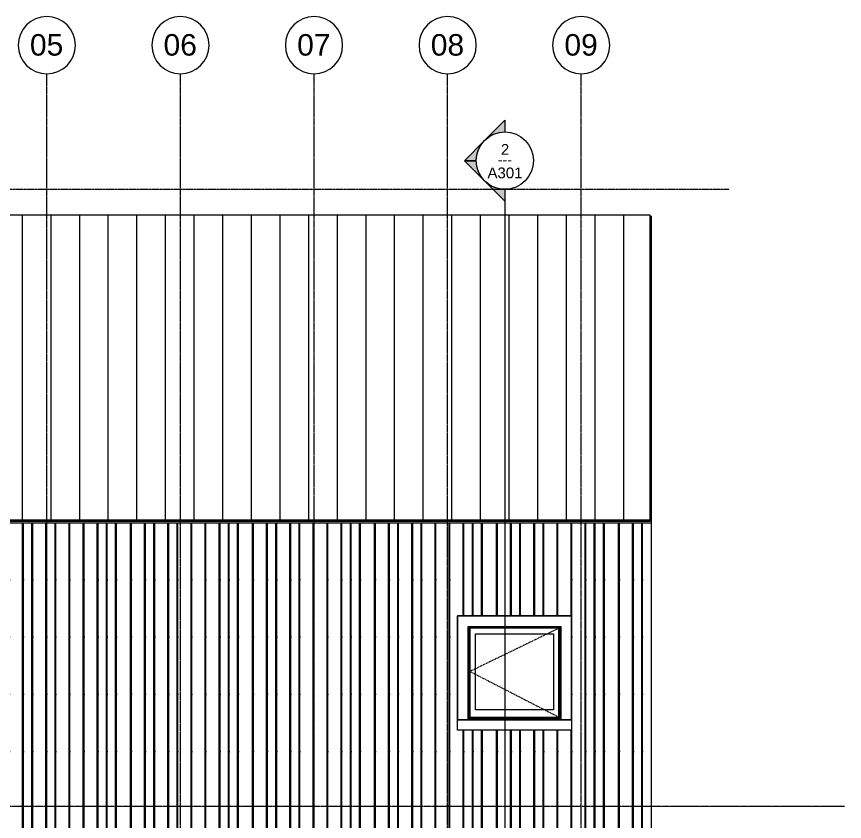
# Model space of a CAD drawing. Header units: inches. Extents: x -3207 to -1935, y -201 to 483.
# Drawn here: x -2282.4 to -1935.5, y 140.9 to 478.1 of the extents above; entities that cross this region are included whole.
import ezdxf

# ---------------------------------------------------------------- set-up
doc = ezdxf.new("R2010")
doc.units = ezdxf.units.IN
doc.header["$MEASUREMENT"] = 0
for name, pattern in [('Aligning Line 1_8_', [0.25, 0.125, -0.125]), ('Dash 1_16_', [0.125, 0.0625, -0.0625]), ('Grid Line 1_2_', [0.875, 0.5, -0.125, 0.125, -0.125])]:
    doc.linetypes.add(name, pattern=pattern)
for name, color, linetype, lineweight in [('A-FLOR-LEVL-1', 51, 'Grid Line 1_2_', 9), ('A-GLAZ', 151, 'Continuous', 18), ('A-GLAZ-1', 151, 'Dash 1_16_', 9), ('A-GLAZ-2', 151, 'Continuous', 9), ('A-ROOF', 132, 'Continuous', 18), ('A-ROOF-PATT-1', 132, 'Continuous', 9), ('A-WALL-PATT-1', 111, 'Continuous', 9), ('G-ANNO-SYMB', 111, 'Aligning Line 1_8_', 9), ('G-ANNO-SYMB-1', 111, 'Continuous', 9), ('I-WALL', 2, 'Continuous', 18), ('S-GRID-1', 1, 'Grid Line 1_2_', 9), ('S-GRID-IDEN', 1, 'Continuous', 9)]:
    doc.layers.add(name, color=color, linetype=linetype, lineweight=lineweight)
doc.styles.add('Arial', font='arial.ttf', dxfattribs={"height": 9})
doc.styles.add('Arial_1', font='arial.ttf', dxfattribs={"height": 4.5})
doc.styles.add('Century Gothic', font='ufonts.com_century-gothic.ttf', dxfattribs={"height": 4.5})

# ---------------------------------------------------------------- blocks, each defined once
blk = doc.blocks.new('Window-Casement-Andersen-A_Series - ACW3434-2462283-BUILDING SECTION - NORTH_SOUTH - LOOKING EAST2')
at = {"layer": 'A-GLAZ-1'}
for p, q in [((-2055.12, 221.89), (-2092.42, 203.77)), ((-2092.42, 203.77), (-2055.12, 184.61))]:
    blk.add_line(p, q, dxfattribs=at)
at = {"layer": 'A-GLAZ-2'}
for p, q in [((-2097.65, 227.13), (-2097.65, 183.49)), ((-2049.9, 227.13), (-2097.65, 227.13)), ((-2097.65, 183.49), (-2097.65, 227.13)), ((-2049.9, 227.13), (-2097.65, 227.13)), ((-2049.9, 183.49), (-2049.9, 227.13)), ((-2049.9, 227.13), (-2049.9, 183.49)), ((-2093.15, 222.63), (-2054.4, 222.63)), ((-2093.15, 183.63), (-2093.15, 222.63)), ((-2093.15, 183.49), (-2093.15, 222.63)), ((-2093.15, 222.63), (-2054.4, 222.63)), ((-2092.77, 222.25), (-2054.77, 222.25)), ((-2092.77, 184.25), (-2092.77, 222.25)), ((-2054.77, 222.25), (-2054.77, 184.25)), ((-2054.4, 222.63), (-2054.4, 183.63)), ((-2054.4, 222.63), (-2054.4, 183.49)), ((-2055.12, 221.89), (-2092.42, 221.89)), ((-2092.42, 221.89), (-2092.42, 184.61)), ((-2090.09, 187.74), (-2090.09, 219.56)), ((-2090.09, 219.56), (-2057.46, 219.56)), ((-2057.46, 219.56), (-2057.46, 187.74)), ((-2055.12, 184.61), (-2055.12, 221.89)), ((-2057.46, 187.74), (-2090.09, 187.74)), ((-2054.77, 184.25), (-2092.77, 184.25)), ((-2092.42, 184.61), (-2055.12, 184.61)), ((-2097.65, 183.44), (-2097.65, 183.49)), ((-2093.15, 183.49), (-2097.65, 183.49)), ((-2097.65, 179.13), (-2097.65, 183.44)), ((-2097.65, 183.44), (-2049.9, 183.44)), ((-2054.4, 183.63), (-2093.15, 183.63)), ((-2049.9, 183.49), (-2054.4, 183.49)), ((-2049.9, 183.49), (-2049.9, 183.44)), ((-2049.9, 183.44), (-2049.9, 179.13)), ((-2049.9, 179.13), (-2097.65, 179.13))]:
    blk.add_line(p, q, dxfattribs=at)
blk = doc.blocks.new('Section - Section Head - Filled-22785-BUILDING SECTION - NORTH_SOUTH - LOOKING EAST2')
at = {"layer": 'G-ANNO-SYMB-1'}
h = blk.add_hatch(color=256, dxfattribs=at)
edge = h.paths.add_edge_path(flags=0)
edge.add_arc((-2800.8, 80.08), 12.02, 47.9216, 90)
edge.add_line((-2800.8, 92.1), (-2800.8, 97.06))
edge.add_line((-2800.8, 97.06), (-2792.75, 89))
h = blk.add_hatch(color=256, dxfattribs=at)
edge = h.paths.add_edge_path(flags=0)
edge.add_line((-2792.31, 88.57), (-2783.83, 80.08))
edge.add_line((-2783.83, 80.08), (-2788.8, 80.08))
edge.add_arc((-2800.8, 80.08), 12, 0, 45)
h = blk.add_hatch(color=256, dxfattribs=at)
edge = h.paths.add_edge_path(flags=0)
edge.add_arc((-2800.8, 80.08), 12, 315, 360)
edge.add_line((-2788.8, 80.08), (-2783.83, 80.08))
edge.add_line((-2783.83, 80.08), (-2792.31, 71.6))
h = blk.add_hatch(color=256, dxfattribs=at)
edge = h.paths.add_edge_path(flags=0)
edge.add_line((-2792.75, 71.17), (-2800.8, 63.11))
edge.add_line((-2800.8, 63.11), (-2800.8, 68.07))
edge.add_arc((-2800.8, 80.08), 12.02, 270, 312.0784)
for p, q in [((-2792.75, 89), (-2800.8, 97.06)), ((-2800.8, 97.06), (-2800.8, 92.1)), ((-2783.83, 80.08), (-2792.31, 88.57)), ((-2792.31, 71.6), (-2783.83, 80.08)), ((-2788.8, 80.08), (-2783.83, 80.08)), ((-2783.83, 80.08), (-2788.8, 80.08)), ((-2800.8, 63.11), (-2792.75, 71.17)), ((-2800.8, 68.07), (-2800.8, 63.11))]:
    blk.add_line(p, q, dxfattribs=at)
for centre, radius, start, end in [((-2800.8, 80.1), 12, 90, 270), ((-2800.8, 80.1), 12, 270, 90), ((-2800.8, 80.08), 12.02, 47.9216, 90), ((-2800.8, 80.08), 12, 0, 45), ((-2800.8, 80.08), 12, 315, 360), ((-2800.8, 80.08), 12.02, 270, 312.0784)]:
    blk.add_arc(centre, radius, start, end, dxfattribs=at)
blk = doc.blocks.new('Grid - Grid Head - Circle-50561-BUILDING SECTION - NORTH_SOUTH - LOOKING EAST2')
at = {"layer": 'S-GRID-IDEN'}
for start, end in [(0, 180), (180, 360)]:
    blk.add_arc((-2527.62, 466.14), 12, start, end, dxfattribs=at)

msp = doc.modelspace()

# ---------------------------------------------------------------- hatches: boundary and pattern name
at = {"layer": 'A-ROOF-PATT-1'}
h = msp.add_hatch(dxfattribs=at)
h.set_pattern_fill('FP_33', color=256, style=0, pattern_type=2)
h.set_pattern_definition([(90, (0, -4103.64), (-12, 7e-16), [])])
h.paths.add_polyline_path([(-2274.4417, 267.35144), (-2017.08668, 267.35144), (-2017.08668, 395.07019), (-2716.58668, 395.07019), (-2716.58668, 267.35144), (-2419.7407, 267.35144)], flags=0)
at = {"layer": 'A-WALL-PATT-1'}
h = msp.add_hatch(dxfattribs=at)
h.set_pattern_fill('FP_2', color=256, style=0, pattern_type=2)
h.set_pattern_definition([(90, (-2020.087, 122.25), (-51.125, 3e-15), [24, 0, 0, 0]), (90, (-2014.587, 122.25), (-51.125, 3e-15), [24, 0, 0, 0]), (90, (-2014.21, 122.25), (-51.125, 3e-15), [24, 0, 0, 0]), (90, (-2010.71, 122.25), (-51.125, 3e-15), [24, 0, 0, 0]), (90, (-2010.337, 122.25), (-51.125, 3e-15), [24, 0, 0, 0]), (90, (-2004.837, 122.25), (-51.125, 3e-15), [24, 0, 0, 0]), (90, (-2004.46, 122.25), (-51.125, 3e-15), [24, 0, 0, 0]), (90, (-1993.087, 122.25), (-51.125, 3e-15), [24, 0, 0, 0]), (90, (-1992.71, 122.25), (-51.125, 3e-15), [24, 0, 0, 0]), (90, (-1989.21, 122.25), (-51.125, 3e-15), [24, 0, 0, 0]), (90, (-1988.837, 122.25), (-51.125, 3e-15), [24, 0, 0, 0]), (90, (-1985.337, 122.25), (-51.125, 3e-15), [24, 0, 0, 0]), (90, (-1984.96, 122.25), (-51.125, 3e-15), [24, 0, 0, 0]), (90, (-1979.087, 122.25), (-51.125, 3e-15), [24, 0, 0, 0]), (90, (-1978.71, 122.25), (-51.125, 3e-15), [24, 0, 0, 0]), (90, (-1973.21, 122.25), (-51.125, 3e-15), [24, 0, 0, 0]), (90, (-1972.837, 122.25), (-51.125, 3e-15), [24, 0, 0, 0]), (90, (-1969.337, 122.25), (-51.125, 3e-15), [24, 0, 0, 0]), (90, (-1998.96, 122.25), (-51.125, 3e-15), [24, 0, 0, 0]), (90, (-1998.587, 122.25), (-51.125, 3e-15), [24, 0, 0, 0])])
h.paths.add_polyline_path([(-2334.33668, 133.875), (-2334.33668, 134), (-2335.58668, 134), (-2335.58668, 133.875)], flags=0)
h.paths.add_polyline_path([(-2327.83668, 133.875), (-2327.83668, 134), (-2328.58668, 134), (-2328.58668, 133.875)], flags=0)
h.paths.add_polyline_path([(-2129.1427, 134.625), (-2016.33668, 134.625), (-2016.33668, 265.89433), (-2526.16624, 265.89433), (-2307.77418, 247.69499), (-2307.77418, 236.65686), (-2326.33668, 238.20374), (-2326.33668, 238.0984), (-2325.83668, 238.0984), (-2325.83668, 149.625), (-2290.33668, 149.625), (-2290.33668, 134.625), (-2274.4417, 134.625)], flags=0)
h.paths.add_polyline_path([(-2049.89918, 179.125), (-2097.64918, 179.125), (-2097.64918, 227.125), (-2049.89918, 227.125), (-2049.89918, 179.77274)], flags=0)
h.paths.add_polyline_path([(-2528.71495, 248.75), (-2526.47398, 248.75), (-2527.61793, 249.96545), (-2528.76189, 248.75)], flags=0)
h.paths.add_polyline_path([(-2535.64918, 257.4821), (-2527.73179, 265.89433), (-2535.64918, 265.89433), (-2535.64918, 264.55623)], flags=0)

# ---------------------------------------------------------------- linework, layer by layer
at = {"layer": 'A-FLOR-LEVL-1'}
msp.add_line((-1935.47917, 147.25), (-3194.57025, 147.25), dxfattribs=at)
at = {"layer": 'A-ROOF'}
for p, q in [((-2716.58668, 395.07019), (-2017.08668, 395.07019)), ((-2017.08668, 395.07019), (-2017.08668, 266.64433)), ((-2716.58668, 267.35144), (-2017.08668, 267.35144))]:
    msp.add_line(p, q, dxfattribs=at)
at = {"layer": 'G-ANNO-SYMB'}
msp.add_line((-2876.84459, 405.76985), (-1983.8437, 405.76985), dxfattribs=at)
at = {"layer": 'G-ANNO-SYMB-1'}
msp.add_line((-2077.79874, 405.76985), (-2077.79874, -196.89908), dxfattribs=at)
at = {"layer": 'I-WALL'}
for p, q in [((-2016.33668, 394.36308), (-2017.08668, 394.36308)), ((-2016.33668, 134.625), (-2016.33668, 394.36308)), ((-2017.08668, 266.64433), (-2535.64918, 266.64433)), ((-2016.33668, 265.89433), (-2526.16624, 265.89433)), ((-2097.64918, 183.4926), (-2097.64918, 227.125)), ((-2097.64918, 227.125), (-2049.89918, 227.125)), ((-2049.89918, 227.125), (-2049.89918, 183.4926))]:
    msp.add_line(p, q, dxfattribs=at)
at = {"layer": 'S-GRID-1'}
for p, q in [((-2269.77418, -165.07357), (-2269.77418, 454.14485)), ((-2213.77418, -165.07357), (-2213.77418, 454.14485)), ((-2157.77418, -165.07357), (-2157.77418, 454.14485)), ((-2101.77418, -165.07357), (-2101.77418, 454.14485)), ((-2045.77418, -165.07357), (-2045.77418, 454.14485))]:
    msp.add_line(p, q, dxfattribs=at)

# ---------------------------------------------------------------- block references
at = {"layer": 'A-GLAZ'}
msp.add_blockref('Window-Casement-Andersen-A_Series - ACW3434-2462283-BUILDING SECTION - NORTH_SOUTH - LOOKING EAST2', (0, 0), dxfattribs=at)
at = {"layer": 'G-ANNO-SYMB-1', "extrusion": (0, 0, -1)}
msp.add_blockref('Section - Section Head - Filled-22785-BUILDING SECTION - NORTH_SOUTH - LOOKING EAST2', (4878.59748, 337.685), dxfattribs=at)
at = {"layer": 'S-GRID-IDEN'}
for p in [(257.84375, 0), (313.84375, 0), (369.84375, 0), (425.84375, 0), (481.84375, 0)]:
    msp.add_blockref('Grid - Grid Head - Circle-50561-BUILDING SECTION - NORTH_SOUTH - LOOKING EAST2', p, dxfattribs=at)

# ---------------------------------------------------------------- texts
at = {"layer": 'G-ANNO-SYMB-1', "char_height": 4.5, "attachment_point": 1}
for s, insert, width, style in [('2', (-2079.45923, 424.72417), 4.242, 'Arial_1'), ('---', (-2080.78488, 420.47082), 7.7265, 'Century Gothic'), ('A301', (-2085.08127, 414.90605), 17.877, 'Arial_1')]:
    msp.add_mtext(s, dxfattribs=dict(at, insert=insert, width=width, style=style))
at = {"layer": 'S-GRID-IDEN', "char_height": 9, "width": 16.968, "attachment_point": 1, "style": 'Arial'}
for s, insert in [('05', (-2276.84421, 470.78882)), ('06', (-2220.84421, 470.78882)), ('07', (-2164.84421, 470.78882)), ('08', (-2108.84421, 470.78882)), ('09', (-2052.84421, 470.78882))]:
    msp.add_mtext(s, dxfattribs=dict(at, insert=insert))

doc.saveas('drawing.dxf')
